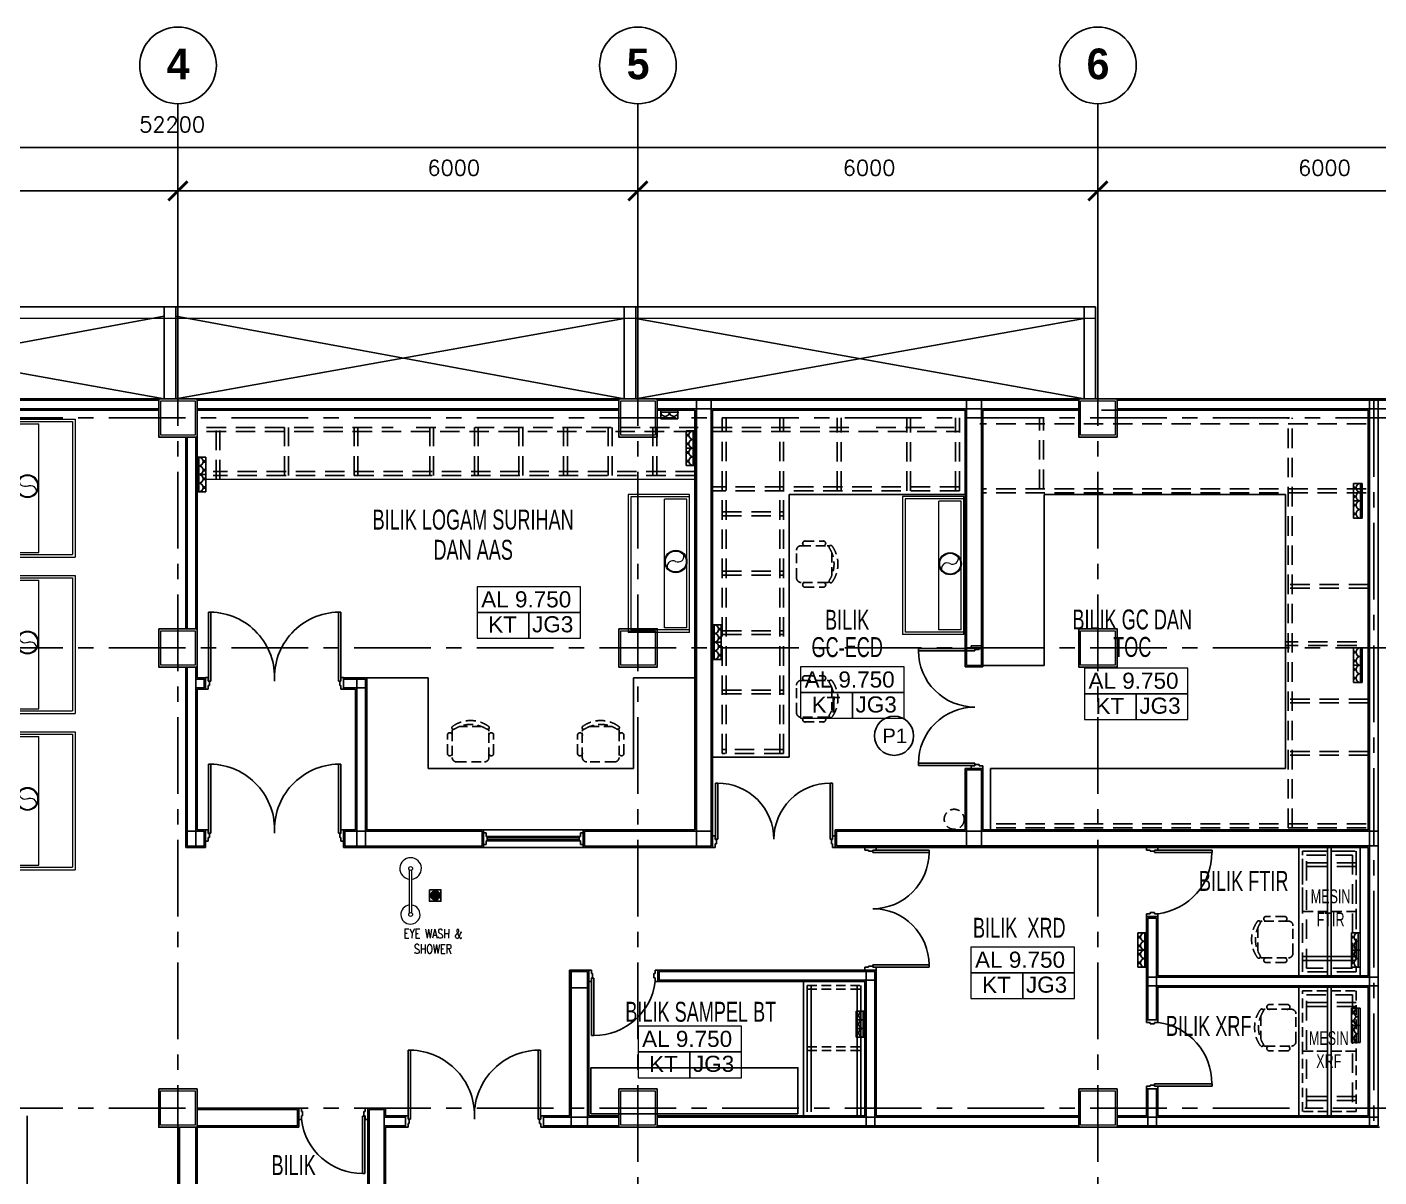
# Model space of a CAD drawing. Header units: millimetres. Extents: x 401562 to 564367, y -269451 to 12039.
# Drawn here: x 486523 to 504159, y -111381 to -96385 of the extents above; entities that cross this region are included whole.
import ezdxf
from ezdxf.enums import TextEntityAlignment as Align

# ---------------------------------------------------------------- set-up
doc = ezdxf.new("R2010")
doc.units = ezdxf.units.MM
doc.header["$MEASUREMENT"] = 0
for name, pattern in [('CENTER', [2, 1.25, -0.25, 0.25, -0.25]), ('DASHED', [19.05, 12.7, -6.35]), ('HIDDEN', [0.375, 0.25, -0.125]), ('HIDDEN2', [0.1875, 0.125, -0.0625])]:
    doc.linetypes.add(name, pattern=pattern)
for name, color, linetype, lineweight in [('A-DOOR', 1, 'Continuous', 9), ('A-FLOR-OTLN', 6, 'Continuous', 9), ('A-WALL', 3, 'Continuous', 9), ('FURNITURE', 9, 'Continuous', 9), ('TEXT', 7, 'Continuous', 9)]:
    doc.layers.add(name, color=color, linetype=linetype, lineweight=lineweight)
for name, color, linetype in [('Bomba', 1, 'Continuous'), ('C-door', 1, 'Continuous'), ('D1-winglass', 131, 'Continuous'), ('G-bubble', 7, 'Continuous'), ('G2-text', 3, 'Continuous'), ('GRID', 9, 'Continuous'), ('Hatch-wall', 240, 'Continuous'), ('KODING', 7, 'Continuous'), ('KODPINTU', 7, 'Continuous'), ('LINE', 1, 'Continuous'), ('PERABUT', 7, 'HIDDEN'), ('ROOF1', 7, 'Continuous'), ('SILING', 8, 'Continuous'), ('TANGGA', 7, 'Continuous'), ('VPORT', 2, 'Continuous'), ('WALL', 3, 'Continuous')]:
    doc.layers.add(name, color=color, linetype=linetype)
doc.layers.get('VPORT').off()
doc.styles.add('ARIAL', font='arial.ttf', dxfattribs={"width": 0.65, "height": 1.6})
doc.styles.add('R1', font='ROMANS.shx', dxfattribs={"width": 0.75, "height": 200})
doc.styles.add('ROMANS', font='romans.shx', dxfattribs={"height": 200})
doc.styles.add('S100-200H', font='romans.shx', dxfattribs={"width": 0.75, "height": 200})
doc.styles.get("Standard").update_dxf_attribs({"font": 'arial.ttf'})
doc.styles.add('TECHNICBOLD', font='teb_____.pfb', dxfattribs={"height": 300})
doc.dimstyles.new('DIM-100', dxfattribs={"dimtxt": 200, "dimasz": 300, "dimexe": 200, "dimexo": 50, "dimgap": 100, "dimtad": 1, "dimtoh": 1, "dimdec": 0, "dimzin": 0, "dimdsep": 46, "dimtxsty": 'S100-200H', "dimcen": 0.09, "dimclrt": 2, "dimadec": 0, "dimazin": 0, "dimtfac": 1, "dimtdec": 0, "dimtix": 1, "dimtofl": 0, "dimtmove": 0, "dimatfit": 3, "dimfxl": 1, "dimtolj": 1, "dimtzin": 0, "dimarcsym": 0})

# ---------------------------------------------------------------- blocks, each defined once
blk = doc.blocks.new('A$C3B5D5729')
at = {"color": 141}
for p, q in [((113, 225, 288527), (0, 225, 288527)), ((0, 225, 288527), (0, 0, 288527)), ((0, 225, 288527), (113, 225, 288527)), ((17, 152, 288527), (17, 186, 288527)), ((90, 0, 288527), (90, 225, 288527)), ((113, 0, 288527), (113, 225, 288527)), ((34, 169, 288527), (0, 169, 288527)), ((34, 56, 288527), (0, 56, 288527)), ((17, 39, 288527), (17, 74, 288527)), ((0, 0, 288527), (113, 0, 288527))]:
    blk.add_line(p, q, dxfattribs=at)
for centre in [(90, 169, 288527), (90, 56, 288527)]:
    blk.add_arc(centre, 56.4, 90, 270, dxfattribs=at)
blk = doc.blocks.new('P9')
at = {"layer": 'C-door', "color": 12}
for p, q in [((532183, 332523), (533083, 332523)), ((532183, 332523), (532183, 332493)), ((532183, 332493), (533083, 332493)), ((533038, 332560), (533038, 332560)), ((533038, 332560), (533188, 332560)), ((533038, 332560), (533038, 332525)), ((533038, 332525), (533085, 332525)), ((533083, 332523), (533083, 332493)), ((533085, 332525), (533085, 332510)), ((533085, 332510), (533141, 332510)), ((533141, 332525), (533188, 332525)), ((533141, 332510), (533141, 332525)), ((533188, 332525), (533188, 332560)), ((532183, 330827), (533083, 330827)), ((532183, 330797), (532183, 330827)), ((532183, 330797), (533083, 330797)), ((533038, 330760), (533038, 330795)), ((533038, 330795), (533085, 330795)), ((533038, 330760), (533038, 330760)), ((533038, 330760), (533188, 330760)), ((533083, 330797), (533083, 330827)), ((533085, 330810), (533141, 330810)), ((533085, 330795), (533085, 330810)), ((533085, 330795), (533085, 330810)), ((533141, 330810), (533141, 330795)), ((533141, 330795), (533188, 330795)), ((533188, 330795), (533188, 330760))]:
    blk.add_line(p, q, dxfattribs=at)
at = {"layer": 'Hatch-wall', "color": 1, "ltscale": 2}
for centre, start, end in [((533034, 332510), 181.13, 273.2981), ((533034, 330810), 86.7019, 178.87)]:
    blk.add_arc(centre, 851, start, end, dxfattribs=at)
blk = doc.blocks.new('900DOOR')
at = {"layer": 'C-door', "color": 12}
for p, q in [((-67, 855), (-67, 105)), ((-37, 855), (-67, 855)), ((-37, 855), (-37, 150)), ((-900, 150), (-865, 150)), ((-900, 150), (-900, 0)), ((-865, 150), (-865, 103)), ((-865, 103), (-850, 103)), ((-865, 47), (-865, 0)), ((-850, 47), (-865, 47)), ((-850, 103), (-850, 47)), ((-37, 105), (-67, 105)), ((-50, 103), (-50, 47)), ((-35, 103), (-50, 103)), ((-50, 47), (-35, 47)), ((-37, 150), (-37, 105)), ((0, 150), (-35, 150)), ((-35, 150), (-35, 103)), ((-35, 47), (-35, 0)), ((-35, 0), (0, 0)), ((0, 150), (0, 150)), ((0, 150), (0, 0)), ((-865, 0), (-900, 0))]:
    blk.add_line(p, q, dxfattribs=at)
at = {"layer": 'Hatch-wall', "color": 1, "ltscale": 2}
blk.add_arc((-72, 54), 799, 89.6306, 173.0743, dxfattribs=at)
blk = doc.blocks.new('A$C22D05862')
at = {"color": 141}
for p, q in [((0, 34, 163082), (0, 147, 163082)), ((0, 147, 163082), (225, 147, 163082)), ((225, 56, 163082), (0, 56, 163082)), ((225, 34, 163082), (0, 34, 163082)), ((74, 130, 163082), (39, 130, 163082)), ((56, 113, 163082), (56, 147, 163082)), ((187, 130, 163082), (152, 130, 163082)), ((169, 113, 163082), (169, 147, 163082)), ((225, 34, 163082), (225, 147, 163082)), ((225, 147, 163082), (451, 147, 163082)), ((225, 147, 163082), (225, 34, 163082)), ((451, 56, 163082), (225, 56, 163082)), ((451, 34, 163082), (225, 34, 163082)), ((299, 130, 163082), (264, 130, 163082)), ((282, 113, 163082), (282, 147, 163082)), ((412, 130, 163082), (377, 130, 163082)), ((394, 113, 163082), (394, 147, 163082)), ((451, 147, 163082), (451, 34, 163082))]:
    blk.add_line(p, q, dxfattribs=at)
for centre in [(56, 56, 163082), (169, 56, 163082), (282, 56, 163082), (394, 56, 163082)]:
    blk.add_arc(centre, 56.4, 0, 180, dxfattribs=at)
blk = doc.blocks.new('A$C38130348')
at = {"layer": 'PERABUT', "color": 9, "linetype": 'DASHED', "ltscale": 10}
for p, q in [((480, 542, 163082), (140, 542, 163082)), ((437, 603, 163082), (182, 603, 163082)), ((80, 451, 163082), (80, 153, 163082)), ((540, 122, 163082), (540, 482, 163082)), ((140, 62, 163082), (480, 62, 163082)), ((437, 1, 163082), (182, 1, 163082))]:
    blk.add_line(p, q, dxfattribs=at)
for centre, radius, start, end in [((400, 302, 163082), 400, 143.1301, 216.8699), ((93, 524, 163082), 21.9, 327.9726, 126.6901), ((140, 482, 163082), 60, 90, 117.5844), ((191, 572, 163082), 31.2, 73.7398, 286.2602), ((429, 572, 163082), 31.2, 253.7398, 106.2602), ((480, 482, 163082), 60, 0, 90), ((444, 302, 163082), 393, 147.5758, 212.4242), ((93, 80, 163082), 21.9, 233.3099, 32.0274), ((140, 122, 163082), 60, 242.4156, 270), ((191, 31, 163082), 31.2, 73.7398, 286.2602), ((429, 31, 163082), 31.2, 253.7398, 106.2602), ((480, 122, 163082), 60, 270, 0)]:
    blk.add_arc(centre, radius, start, end, dxfattribs=at)
blk = doc.blocks.new('A$C6E690FA1')
at = {"color": 4}
for p, q in [((0, 339, 163082), (113, 339, 163082)), ((0, 114, 163082), (0, 339, 163082)), ((34, 283, 163082), (0, 283, 163082)), ((0, 225, 163082), (113, 225, 163082)), ((17, 300, 163082), (17, 265, 163082)), ((17, 188, 163082), (17, 153, 163082)), ((90, 339, 163082), (90, 114, 163082)), ((113, 339, 163082), (113, 114, 163082)), ((34, 170, 163082), (0, 170, 163082)), ((113, 114, 163082), (0, 114, 163082)), ((0, 114, 163082), (113, 114, 163082)), ((0, 0, 163082), (0, 114, 163082)), ((34, 57, 163082), (0, 57, 163082)), ((17, 75, 163082), (17, 40, 163082)), ((90, 114, 163082), (90, 0, 163082)), ((113, 114, 163082), (113, 0, 163082)), ((0, 0, 163082), (113, 0, 163082))]:
    blk.add_line(p, q, dxfattribs=at)
for centre in [(90, 283, 163082), (90, 170, 163082), (90, 57, 163082)]:
    blk.add_arc(centre, 56.4, 90, 270, dxfattribs=at)
blk = doc.blocks.new('A$C23E70CDA')
at = {"layer": 'C-door', "color": 12}
for p, q in [((778, 2266, 128218), (628, 2266, 128218)), ((628, 2231, 128218), (628, 2266, 128218)), ((675, 2231, 128218), (628, 2231, 128218)), ((675, 2216, 128218), (675, 2231, 128218)), ((731, 2216, 128218), (675, 2216, 128218)), ((778, 2231, 128218), (731, 2231, 128218)), ((731, 2231, 128218), (731, 2216, 128218)), ((1466, 2229, 126259), (733, 2229, 126259)), ((733, 2229, 126259), (733, 2199, 126259)), ((1466, 2199, 126259), (733, 2199, 126259)), ((778, 2266, 128218), (778, 2266, 128218)), ((778, 2266, 128218), (778, 2231, 128218)), ((1466, 2229, 126259), (1466, 2199, 126259)), ((731, 716, 126259), (675, 716, 126259)), ((675, 716, 126259), (675, 701, 126259)), ((731, 701, 126259), (731, 716, 126259)), ((731, 701, 126259), (731, 716, 126259)), ((1466, 733, 126259), (733, 733, 126259)), ((733, 703, 126259), (733, 733, 126259)), ((1466, 703, 126259), (1466, 733, 126259)), ((675, 701, 126259), (628, 701, 126259)), ((628, 701, 126259), (628, 666, 126259)), ((778, 666, 126259), (628, 666, 126259)), ((778, 701, 126259), (731, 701, 126259)), ((1466, 703, 126259), (733, 703, 126259)), ((778, 666, 126259), (778, 701, 126259)), ((778, 666, 126259), (778, 666, 126259))]:
    blk.add_line(p, q, dxfattribs=at)
at = {"layer": 'LINE', "color": 1, "linetype": 'Continuous', "ltscale": 12}
for centre, start, end in [((733, 2199, 126259), 270, 0.0001), ((733, 733, 126259), 359.9999, 90)]:
    blk.add_arc(centre, 733, start, end, dxfattribs=at)
blk = doc.blocks.new('fr')
at = {"layer": 'C-door', "color": 12}
for p, q in [((-238479, -134768), (-238479, -134768)), ((-238479, -134768), (-238479, -134918)), ((-238479, -134768), (-238444, -134768)), ((-238444, -134768), (-238444, -134815)), ((-238444, -134815), (-238429, -134815)), ((-238444, -134871), (-238444, -134918)), ((-238429, -134871), (-238444, -134871)), ((-238429, -134815), (-238429, -134871)), ((-238444, -134918), (-238479, -134918))]:
    blk.add_line(p, q, dxfattribs=at)
blk = doc.blocks.new('A$C5EC43A5D')
at = {"layer": 'A-DOOR', "color": 1, "ltscale": 250}
for p, q in [((1800, 800, 163082), (0, 800, 163082)), ((0, 800, 163082), (0, 0, 163082)), ((32, 800, 163082), (32, 32, 163082)), ((1739, 765, 163082), (61, 765, 163082)), ((61, 765, 163082), (61, 474, 163082)), ((1739, 765, 163082), (1739, 474, 163082)), ((1767, 800, 163082), (1767, 32, 163082)), ((1800, 800, 163082), (1800, 0, 163082)), ((1739, 474, 163082), (61, 474, 163082)), ((32, 32, 163082), (1767, 32, 163082)), ((0, 0, 163082), (1800, 0, 163082))]:
    blk.add_line(p, q, dxfattribs=at)
at = {"layer": 'A-DOOR', "color": 9, "ltscale": 250}
for radius in [146, 136]:
    blk.add_circle((876, 620, 163082), radius, dxfattribs=at)
for centre, start, end in [((807, 652, 163082), 332.9031, 100.2852), ((941, 583, 163082), 152.9031, 280.2852)]:
    blk.add_arc(centre, 75.3, start, end, dxfattribs=at)
blk = doc.blocks.new('_ArchTick')
at = {"color": 0, "linetype": 'ByBlock', "const_width": 0.15}
blk.add_lwpolyline([(-0.5, -0.5), (0.5, 0.5)], dxfattribs=at)
blk = doc.blocks.new('*D538')
at = {"layer": 'Bomba', "color": 1, "lineweight": -2, "ltscale": 75, "transparency": 16777216}
for p, q in [((468392, -100983), (468392, -97706)), ((520592, -101078), (520592, -97706)), ((468142, -97956), (520842, -97956))]:
    blk.add_line(p, q, dxfattribs=at)
at = {"layer": 'Bomba', "color": 1, "lineweight": -2, "ltscale": 75, "transparency": 16777216, "xscale": 250, "yscale": 250, "zscale": 250, "rotation": 180}
blk.add_blockref('_ArchTick', (468392, -97956), dxfattribs=at)
at = {"layer": 'Bomba', "color": 1, "lineweight": -2, "ltscale": 75, "transparency": 16777216, "xscale": 250, "yscale": 250, "zscale": 250}
blk.add_blockref('_ArchTick', (520592, -97956), dxfattribs=at)
at = {"layer": 'Bomba', "color": 3, "ltscale": 75, "transparency": 16777216, "insert": (488416, -97656), "char_height": 200, "attachment_point": 5, "style": 'ROMANS'}
blk.add_mtext('\\A1;52200', dxfattribs=at)
blk = doc.blocks.new('*D546')
at = {"layer": 'Bomba', "color": 1, "lineweight": -2, "ltscale": 75, "transparency": 16777216}
for p, q in [((494492, -100978), (494492, -98272)), ((500492, -98522), (500492, -98272)), ((494242, -98522), (500742, -98522))]:
    blk.add_line(p, q, dxfattribs=at)
at = {"layer": 'Bomba', "color": 1, "lineweight": -2, "ltscale": 75, "transparency": 16777216, "xscale": 250, "yscale": 250, "zscale": 250, "rotation": 180}
blk.add_blockref('_ArchTick', (494492, -98522), dxfattribs=at)
at = {"layer": 'Bomba', "color": 1, "lineweight": -2, "ltscale": 75, "transparency": 16777216, "xscale": 250, "yscale": 250, "zscale": 250}
blk.add_blockref('_ArchTick', (500492, -98522), dxfattribs=at)
at = {"layer": 'Bomba', "color": 3, "ltscale": 75, "transparency": 16777216, "insert": (497507, -98222), "char_height": 200, "attachment_point": 5, "style": 'ROMANS'}
blk.add_mtext('\\A1;6000', dxfattribs=at)
blk = doc.blocks.new('*D547')
at = {"layer": 'Bomba', "color": 1, "lineweight": -2, "ltscale": 75, "transparency": 16777216}
for p, q in [((506492, -98015), (506492, -98772)), ((500492, -100983), (500492, -98272)), ((500242, -98522), (506742, -98522))]:
    blk.add_line(p, q, dxfattribs=at)
at = {"layer": 'Bomba', "color": 1, "lineweight": -2, "ltscale": 75, "transparency": 16777216, "xscale": 250, "yscale": 250, "zscale": 250, "rotation": 180}
blk.add_blockref('_ArchTick', (500492, -98522), dxfattribs=at)
at = {"layer": 'Bomba', "color": 1, "lineweight": -2, "ltscale": 75, "transparency": 16777216, "xscale": 250, "yscale": 250, "zscale": 250}
blk.add_blockref('_ArchTick', (506492, -98522), dxfattribs=at)
at = {"layer": 'Bomba', "color": 3, "ltscale": 75, "transparency": 16777216, "insert": (503447, -98222), "char_height": 200, "attachment_point": 5, "style": 'ROMANS'}
blk.add_mtext('\\A1;6000', dxfattribs=at)
blk = doc.blocks.new('*D549')
at = {"layer": 'Bomba', "color": 1, "lineweight": -2, "ltscale": 75, "transparency": 16777216}
for p, q in [((488742, -98522), (482242, -98522)), ((482492, -98772), (482492, -98772)), ((488492, -98771), (488492, -98772))]:
    blk.add_line(p, q, dxfattribs=at)
at = {"layer": 'Bomba', "color": 1, "lineweight": -2, "ltscale": 75, "transparency": 16777216, "xscale": 250, "yscale": 250, "zscale": 250, "rotation": 180}
blk.add_blockref('_ArchTick', (482492, -98522), dxfattribs=at)
at = {"layer": 'Bomba', "color": 1, "lineweight": -2, "ltscale": 75, "transparency": 16777216, "xscale": 250, "yscale": 250, "zscale": 250}
blk.add_blockref('_ArchTick', (488492, -98522), dxfattribs=at)
at = {"layer": 'Bomba', "color": 3, "ltscale": 75, "transparency": 16777216, "insert": (486089, -98222), "char_height": 200, "attachment_point": 5, "style": 'ROMANS'}
blk.add_mtext('\\A1;6000', dxfattribs=at)
blk = doc.blocks.new('*D644')
at = {"layer": 'Bomba', "color": 1, "lineweight": -2, "ltscale": 75, "transparency": 16777216}
for p, q in [((488492, -100978), (488492, -98272)), ((494492, -100983), (494492, -98272)), ((494742, -98522), (488242, -98522))]:
    blk.add_line(p, q, dxfattribs=at)
at = {"layer": 'Bomba', "color": 1, "lineweight": -2, "ltscale": 75, "transparency": 16777216, "xscale": 250, "yscale": 250, "zscale": 250, "rotation": 180}
blk.add_blockref('_ArchTick', (488492, -98522), dxfattribs=at)
at = {"layer": 'Bomba', "color": 1, "lineweight": -2, "ltscale": 75, "transparency": 16777216, "xscale": 250, "yscale": 250, "zscale": 250}
blk.add_blockref('_ArchTick', (494492, -98522), dxfattribs=at)
at = {"layer": 'Bomba', "color": 3, "ltscale": 75, "transparency": 16777216, "insert": (492089, -98222), "char_height": 200, "attachment_point": 5, "style": 'ROMANS'}
blk.add_mtext('\\A1;6000', dxfattribs=at)

msp = doc.modelspace()

# ---------------------------------------------------------------- hatches: boundary and pattern name
at = {"layer": 'ROOF1'}
h = msp.add_hatch(dxfattribs=at)
h.set_pattern_fill('ANSI31', color=9, scale=100, angle=450, style=0)
h.set_pattern_definition([(315, (471224.553, -64917.838), (8.8388348, 8.8388348), [])])
edge = h.paths.add_edge_path()
edge.add_arc((491848.7, -107709.6), 50, 0, 360)

# ---------------------------------------------------------------- linework, layer by layer
at = {"color": 9, "linetype": 'DASHED', "ltscale": 20}
for p, q in [((495591.3, -105858), (495591.3, -101482.9)), ((495641.3, -105858), (495641.3, -101482.9)), ((496341.3, -105858), (496341.3, -101482.9)), ((496391.3, -105858), (496391.3, -101482.9)), ((497091.6, -102432.9), (497091.6, -101482.9)), ((497141.6, -102432.9), (497141.6, -101482.9)), ((497999.5, -102433), (497999.5, -101482.9)), ((498049.5, -102433), (498049.5, -101482.9)), ((498635.7, -102433), (498635.7, -101482.9)), ((498685.7, -102433), (498685.7, -101482.9)), ((503991.6, -101557.9), (498951, -101557.9)), ((499730.8, -102407.9), (499730.8, -101482.9)), ((499780.8, -102407.9), (499780.8, -101482.9)), ((502975.5, -106828.4), (502975.5, -101482.9)), ((503025.5, -106828.4), (503025.5, -101482.9)), ((488864.6, -101608.4), (491301.1, -101608.4)), ((488864.6, -101658.4), (495276.6, -101658.4)), ((488989.6, -102283.7), (488989.6, -101608.4)), ((489039.6, -102283.7), (489039.6, -101608.4)), ((489882.5, -102233.4), (489882.5, -101608.4)), ((489932.5, -102233.4), (489932.5, -101608.4)), ((490790.4, -102233.4), (490790.4, -101608.4)), ((490840.4, -102233.4), (490840.4, -101608.4)), ((491601.1, -101608.4), (495276.6, -101608.4)), ((491776.4, -102233.4), (491776.4, -101608.4)), ((491826.4, -102233.4), (491826.4, -101608.4)), ((492359, -102233.4), (492359, -101608.4)), ((492409, -102233.4), (492409, -101608.4)), ((492940.5, -102233.4), (492940.5, -101608.4)), ((492990.5, -102233.4), (492990.5, -101608.4)), ((493523.3, -102233.4), (493523.3, -101608.4)), ((493573.3, -102233.4), (493573.3, -101608.4)), ((494104.8, -102233.4), (494104.8, -101608.4)), ((494154.8, -102233.4), (494154.8, -101608.4)), ((494687.7, -102233.4), (494687.7, -101608.4)), ((494737.7, -102233.4), (494737.7, -101608.4)), ((495466.3, -101607.9), (497301.1, -101607.9)), ((495466.3, -101657.9), (498685.7, -101657.9)), ((497601.1, -101607.9), (498685.7, -101607.9)), ((503991.6, -102407.9), (498990.7, -102407.9)), ((503991.6, -102457.9), (498990.7, -102457.9)), ((495591.3, -102708), (496391.3, -102708)), ((495591.3, -102758), (496391.3, -102758)), ((495591.3, -103483), (496391.3, -103483)), ((495591.3, -103533), (496391.3, -103533)), ((504017.8, -103654.8), (502938.2, -103654.8)), ((504017.8, -103704.8), (502938.2, -103704.8)), ((495591.3, -104258), (496391.3, -104258)), ((495591.3, -104308), (496391.3, -104308)), ((503868.2, -104401.7), (502938.2, -104401.7)), ((503868.2, -104451.7), (502938.2, -104451.7)), ((495591.3, -105033), (496391.3, -105033)), ((495591.3, -105083), (496391.3, -105083)), ((504017.8, -105148.6), (502938.2, -105148.6)), ((504017.8, -105198.6), (502938.2, -105198.6)), ((504017.8, -105832.9), (502938.2, -105832.9)), ((504017.8, -105882.9), (502938.2, -105882.9)), ((503991.6, -106778.4), (499090.7, -106778.4)), ((503991.6, -106828.4), (499090.7, -106828.4)), ((503861.6, -107283.4), (503161.6, -107283.4)), ((503861.6, -107333.4), (503161.6, -107333.4)), ((503861.6, -109108.4), (503161.6, -109108.4)), ((503861.6, -109158.4), (503161.6, -109158.4)), ((503861.6, -110333.4), (503161.6, -110333.4)), ((503861.6, -110383.4), (503161.6, -110383.4))]:
    msp.add_line(p, q, dxfattribs=at)
at = {"color": 4}
for p, q in [((488864.6, -102283.7), (495236.3, -102283.4)), ((496466.3, -102482.9), (498760.7, -102482.9)), ((496466.3, -105907.9), (496466.3, -102482.9)), ((499790.7, -104710.4), (499790.7, -102482.9)), ((499790.7, -102482.9), (502938.2, -102482.9)), ((502938.2, -106053.4), (502938.2, -102482.9)), ((498990.7, -104710.4), (499790.7, -104710.4)), ((490957.6, -104870.3), (491757.6, -104870.3)), ((491757.6, -104870.3), (491757.6, -106053.4)), ((494436.3, -106053.4), (494436.3, -104870.3)), ((494436.3, -104870.3), (495236.3, -104870.3)), ((496466.3, -105907.9), (495466.3, -105907.9)), ((491757.6, -106053.4), (494436.3, -106053.4)), ((499090.7, -106853.4), (499090.7, -106053.4)), ((499090.7, -106053.4), (502938.2, -106053.4)), ((496651.3, -108832.6), (496651.4, -110582.9)), ((503111.6, -110583.4), (503111.6, -108908.4))]:
    msp.add_line(p, q, dxfattribs=at)
at = {"color": 251, "linetype": 'DASHED', "ltscale": 250}
for p, q in [((503486.6, -107083.4), (503486.6, -108758.4)), ((503536.6, -107083.4), (503536.6, -108758.4)), ((503861.6, -108508.4), (503161.6, -108508.4)), ((503861.6, -108558.4), (503161.6, -108558.4)), ((503486.6, -108908.4), (503486.6, -110583.4)), ((503536.6, -108908.4), (503536.6, -110583.4))]:
    msp.add_line(p, q, dxfattribs=at)
at = {"color": 9, "linetype": 'DASHED', "ltscale": 250}
for p, q in [((496701.3, -108882.6), (496701.3, -110532.9)), ((496751.3, -108882.6), (496751.3, -110532.9)), ((497351.4, -108882.6), (497351.4, -110600.9)), ((497401.4, -108882.6), (497401.4, -110600.9))]:
    msp.add_line(p, q, dxfattribs=at)
at = {"color": 9, "linetype": 'DASHED', "ltscale": 20}
for points in [[(495236.3, -102183.4), (488949.6, -102183.4)], [(495236.3, -102233.4), (488949.6, -102233.4)], [(498685.7, -102383), (495466.3, -102382.9)], [(498685.7, -102433), (495466.3, -102432.9)], [(496391.3, -105808), (495591.3, -105808)], [(496391.3, -105858), (495591.3, -105858)]]:
    msp.add_lwpolyline(points, dxfattribs=at)
at = {"color": 4}
for points in [[(503111.6, -107083.4), (503911.6, -107083.4), (503911.6, -108758.4), (503111.6, -108758.4)], [(496579.5, -110557.8), (496579.5, -109957.8), (493879.5, -109957.8), (493879.5, -110557.8)]]:
    msp.add_lwpolyline(points, close=True, dxfattribs=at)
at = {"color": 9, "linetype": 'DASHED', "ltscale": 20}
for points in [[(503161.6, -107133.4), (503861.6, -107133.4), (503861.6, -108708.4), (503161.6, -108708.4)], [(503211.6, -107183.4), (503811.6, -107183.4), (503811.6, -108658.4), (503211.6, -108658.4)], [(503211.6, -109008.4), (503811.6, -109008.4), (503811.6, -110483.4), (503211.6, -110483.4)]]:
    msp.add_lwpolyline(points, close=True, dxfattribs=at)
at = {"layer": 'A-FLOR-OTLN', "color": 6, "linetype": 'Continuous', "ltscale": 12}
for points in [[(488267, -101257.9), (488718.1, -101257.9), (488718.1, -101707.9), (488267, -101707.9)], [(494267, -101257.9), (494718.1, -101257.9), (494718.1, -101707.9), (494267, -101707.9)], [(500267, -101257.9), (500718.1, -101257.9), (500718.1, -101707.9), (500267, -101707.9)], [(500267, -101257.9), (500718.1, -101257.9), (500718.1, -101707.9), (500267, -101707.9)], [(488266.4, -104257.9), (488717.4, -104257.9), (488717.4, -104707.9), (488266.4, -104707.9)], [(494267, -104257.9), (494718.1, -104257.9), (494718.1, -104707.9), (494267, -104707.9)], [(500266.4, -104257.9), (500717.4, -104257.9), (500717.4, -104707.9), (500266.4, -104707.9)], [(488266.3, -110257.9), (488717.4, -110257.9), (488717.4, -110707.9), (488266.3, -110707.9)], [(494267, -110257.9), (494718, -110257.9), (494718, -110707.9), (494267, -110707.9)], [(500267, -110257.9), (500718.1, -110257.9), (500718.1, -110707.9), (500267, -110707.9)]]:
    msp.add_lwpolyline(points, close=True, dxfattribs=at)
at = {"layer": 'FURNITURE', "color": 1, "linetype": 'Continuous'}
for p, q in [((491511.9, -107938.9, -183478.5), (491511.9, -107378.9, -183478.5)), ((491541.9, -107938.9, -183478.5), (491541.9, -107378.9, -183478.5))]:
    msp.add_line(p, q, dxfattribs=at)
for centre in [(491526.9, -107358.9, -183478.5), (491526.9, -107958.9, -183478.5)]:
    msp.add_circle(centre, 25, dxfattribs=at)
for centre, radius, start, end in [((491526.9, -107358.9, -183478.5), 140, 276.15064, 263.84936), ((491524.9, -107958.9, -183478.5), 125, 95.96956, 82.18355)]:
    msp.add_arc(centre, radius, start, end, dxfattribs=at)
at = {"layer": 'G-bubble'}
for centre in [(488492.7, -96885.4), (494492, -96885.5), (500492, -96885.4)]:
    msp.add_circle(centre, 500, dxfattribs=at)
at = {"layer": 'GRID', "linetype": 'CENTER', "ltscale": 800}
for p, q in [((488492, -97385.4), (488491.7, -125482.9)), ((494492, -97385.4), (494491.7, -125482.9)), ((500492, -97385.3), (500491.7, -125482.9)), ((504092.5, -101250.9), (504092.5, -110732.9)), ((520591.9, -101482.9), (451392.5, -101482.9)), ((520591.9, -104482.9), (451392.5, -104482.9)), ((520591.9, -110482.9), (451392.5, -110482.9))]:
    msp.add_line(p, q, dxfattribs=at)
at = {"layer": 'GRID'}
for p, q in [((488313, -100155.5), (482463, -101232.9)), ((488463.1, -100155.5), (494313, -101232.9)), ((482463.1, -100183.4), (488312.9, -101232.9)), ((494313.1, -100184.4), (488462.9, -101232.9)), ((494463, -100184.4), (500312.9, -101232.9)), ((500313, -100184.9), (494463, -101232.9))]:
    msp.add_line(p, q, dxfattribs=at)
at = {"layer": 'KODING', "color": 1, "linetype": 'Continuous'}
for p, q in [((492394.4, -104019.3), (493744.8, -104019.3)), ((493069.6, -104354.7), (493069.6, -104019.3)), ((496613.8, -105065), (497964.2, -105065)), ((497289, -105400.3), (497289, -105065)), ((500316.4, -105080.8), (501666.9, -105080.8)), ((500991.6, -105416.1), (500991.6, -105080.8)), ((498836.6, -108718.9), (500187.1, -108718.9)), ((499511.9, -109054.2), (499511.9, -108718.9)), ((494493.3, -109751.3), (495843.8, -109751.3)), ((495168.6, -110086.7), (495168.6, -109751.3))]:
    msp.add_line(p, q, dxfattribs=at)
at = {"layer": 'KODING', "color": 7, "linetype": 'Continuous', "lineweight": 20}
for points in [[(493744.8, -104354.7), (493744.8, -103684), (492394.4, -103684), (492394.4, -104354.7)], [(497964.2, -105400.3), (497964.2, -104729.7), (496613.8, -104729.7), (496613.8, -105400.3)], [(501666.9, -105416.1), (501666.9, -104745.5), (500316.4, -104745.5), (500316.4, -105416.1)], [(500187.1, -109054.2), (500187.1, -108383.6), (498836.6, -108383.6), (498836.6, -109054.2)], [(495843.8, -110086.7), (495843.8, -109416), (494493.3, -109416), (494493.3, -110086.7)]]:
    msp.add_lwpolyline(points, close=True, dxfattribs=at)
at = {"layer": 'KODPINTU', "color": 7}
msp.add_circle((497833.8, -105628.4), 255, dxfattribs=at)
at = {"layer": 'LINE', "color": 9, "linetype": 'Continuous', "ltscale": 2000}
for p, q in [((482743.1, -101232.9), (488242, -101232.9)), ((484264.5, -101382.9), (488242, -101382.9)), ((488743.1, -104870.3), (488743.1, -101383)), ((495236.2, -106853.4), (495235.9, -101383)), ((495466.3, -107083.4), (495466.3, -101383)), ((498760.7, -104728.4), (498760.7, -101383)), ((498990.7, -104728.4), (498990.7, -101383)), ((500537.9, -101383), (501238.2, -101383)), ((504017.8, -106853.4), (504017.8, -101383)), ((488593.1, -104232.9), (488593.1, -101732.9)), ((488593.1, -107083.5), (488593.1, -104732.9)), ((498990.7, -104728.4), (498760.7, -104728.4)), ((488743.1, -104870.3), (488851.6, -104870.3)), ((488851.6, -105020.3), (488851.6, -104870.3)), ((490651.6, -104870.3), (490957.6, -104870.3)), ((490957.6, -104870.3), (490957.6, -106853.4)), ((488743.1, -105020.3), (488851.6, -105020.3)), ((488743.1, -106853.5), (488743.1, -105020.3)), ((490651.6, -105020.3), (490807.6, -105020.3)), ((490807.6, -105020.3), (490807.6, -106853.4)), ((498760.7, -106853.4), (498760.7, -106053.4)), ((498760.7, -106053.4), (498990.7, -106053.4)), ((498990.7, -106853.4), (498990.7, -106053.4)), ((488743.1, -106853.5), (488851.6, -106853.5)), ((488851.6, -107083.5), (488851.6, -106853.5)), ((490651.6, -106853.4), (490807.6, -106853.4)), ((490651.6, -106853.4), (490807.6, -106853.4)), ((490651.6, -107083.4), (490651.6, -106853.4)), ((490957.6, -106853.4), (495236.3, -106853.4)), ((492476.6, -107083.4), (492476.6, -106853.4)), ((493776.6, -107083.4), (493776.6, -106853.4)), ((497065.9, -106853.4), (498760.7, -106853.4)), ((497065.9, -107083, -1959), (497065.9, -106853.4, -1959)), ((498990.7, -106853.4), (504017.8, -106853.4)), ((497065.9, -106933.4, -1959), (497065.9, -107083.4, -1959)), ((488593.1, -107083.5), (488851.6, -107083.5)), ((490651.6, -107083.4), (493926.6, -107083.4)), ((493926.6, -107083.4), (495466.3, -107083.4)), ((497065.9, -107083), (498990.7, -107083)), ((498990.7, -107083), (504017.8, -107083)), ((503911.6, -108757.9), (503911.6, -107083)), ((503911.7, -108757.9), (503911.7, -107083)), ((504017.8, -108757.9), (504017.8, -107083)), ((501126, -107983), (501276, -107983)), ((501126.1, -109332.9), (501126.1, -107983)), ((501276, -108757.9), (501276, -107983)), ((493601.4, -110583), (493601.4, -108682.6)), ((493851.4, -110583), (493851.4, -108682.6)), ((501276, -108757.9), (504017.8, -108757.9)), ((501276, -108907.9), (504017.8, -108907.9)), ((501276, -109332.9), (501276, -108907.9)), ((504017.8, -110583), (504017.8, -108907.9)), ((501126, -110583), (501126.1, -110232.9)), ((501276, -110583), (501276, -110232.9)), ((488492.4, -112633.3), (488492.4, -110732.9)), ((488742.4, -112403.3), (488742.4, -110732.9)), ((490968.2, -112403.3), (490968.2, -110582.9))]:
    msp.add_line(p, q, dxfattribs=at)
for points in [[(488242, -101232.9), (488743.1, -101232.9), (488743.1, -101732.9), (488242, -101732.9)], [(494242, -101232.9), (494743.1, -101232.9), (494743.1, -101732.9), (494242, -101732.9)], [(500242, -101232.9), (500743.1, -101232.9), (500743.1, -101732.9), (500242, -101732.9)], [(500242, -101232.9), (500743.1, -101232.9), (500743.1, -101732.9), (500242, -101732.9)], [(488241.4, -104232.9), (488742.4, -104232.9), (488742.4, -104732.9), (488241.4, -104732.9)], [(494242, -104232.9), (494743.1, -104232.9), (494743.1, -104732.9), (494242, -104732.9)], [(500241.4, -104232.9), (500742.4, -104232.9), (500742.4, -104732.9), (500241.4, -104732.9)], [(492526.6, -106940.4), (493726.6, -106940.4), (493726.6, -106996.4), (492526.6, -106996.4)], [(488241.3, -110232.9), (488742.4, -110232.9), (488742.4, -110732.9), (488241.3, -110732.9)], [(494242, -110232.9), (494743, -110232.9), (494743, -110732.9), (494242, -110732.9)], [(500242, -110232.9), (500743.1, -110232.9), (500743.1, -110732.9), (500242, -110732.9)]]:
    msp.add_lwpolyline(points, close=True, dxfattribs=at)
at = {"layer": 'PERABUT', "color": 9, "linetype": 'HIDDEN2', "ltscale": 1000}
for p, q in [((496701.3, -108882.6), (497401.3, -108882.6)), ((496701.3, -108932.6), (497401.3, -108932.6)), ((496701.4, -109682.8), (497401.4, -109682.8)), ((496701.4, -109732.8), (497401.4, -109732.8))]:
    msp.add_line(p, q, dxfattribs=at)
for points in [[(503161.6, -107133.4), (503861.6, -107133.4), (503861.6, -107920.9), (503161.6, -107920.9)], [(503161.6, -108954.6), (503861.6, -108954.6), (503861.6, -109742.1), (503161.6, -109742.1)], [(503161.6, -109742.1), (503861.6, -109742.1), (503861.6, -110529.6), (503161.6, -110529.6)]]:
    msp.add_lwpolyline(points, close=True, dxfattribs=at)
msp.add_circle((498617.8, -106717), 130.4, dxfattribs=at)
at = {"layer": 'ROOF1', "color": 9, "elevation": -183478.5}
msp.add_lwpolyline([(491773, -107636), (491773, -107786), (491923, -107786), (491923, -107636)], close=True, dxfattribs=at)
at = {"layer": 'ROOF1', "color": 9}
for radius in [58, 50]:
    msp.add_circle((491848.7, -107709.6, -183478.5), radius, dxfattribs=at)
at = {"layer": 'SILING', "color": 9}
for p, q in [((488743.1, -101232.9), (494242, -101233)), ((488743.1, -101383), (494242, -101383)), ((494743.1, -101232.9), (500242, -101233.4)), ((494743.1, -101383), (495235.9, -101383)), ((495466.3, -101383), (498760.7, -101383)), ((498990.7, -101383), (500242, -101383)), ((506242.1, -101232.9), (500743.1, -101232.9)), ((500743.1, -101383), (504017.8, -101383)), ((493601.4, -108682.6), (493851.4, -108682.6)), ((494751.4, -108682.6), (497601.4, -108682.6)), ((497601.4, -108682.6), (497601.4, -110583)), ((497451.4, -108832.6), (494751.4, -108832.6)), ((497451.4, -108832.6), (497451.4, -110583)), ((490068.2, -110482.9), (488742.4, -110482.9)), ((490068.2, -110482.9), (490068.2, -110732.9)), ((491198.2, -110483), (490968.2, -110482.9)), ((491459.1, -110483), (491134.7, -110483)), ((491198.2, -110483), (491198.2, -110583)), ((486523.2, -116832.9), (486523.2, -110583)), ((488742.4, -110732.9), (490068.2, -110732.9)), ((491459.1, -110583), (491198.2, -110583)), ((491459.1, -110732.9), (491198.2, -110732.9)), ((491198.2, -110732.9), (491198.2, -116982.9)), ((493601.4, -110583), (493259.1, -110583)), ((504167.5, -110732.9), (493259.1, -110732.9)), ((494242, -110583), (493851.4, -110583)), ((497451.4, -110583), (494743, -110583)), ((500242, -110583), (497601.4, -110583)), ((501126, -110583), (500743.1, -110583)), ((504017.8, -110583), (501276, -110583))]:
    msp.add_line(p, q, dxfattribs=at)
at = {"layer": 'SILING', "color": 4}
msp.add_lwpolyline([(492526.6, -106954.4), (493726.6, -106954.4), (493726.6, -106982.4), (492526.6, -106982.4)], close=True, dxfattribs=at)
at = {"layer": 'TANGGA'}
for p, q in [((500463, -100034.9), (476313.1, -100032.9)), ((488312.9, -101232.9), (488313, -100033.9)), ((488462.9, -101232.9), (488463, -100033.9)), ((494313, -101232.9), (494313.1, -100034.4)), ((494463, -101232.9), (494463.1, -100034.4)), ((500312.9, -101232.9), (500313, -100034.9)), ((500462.9, -101232.9), (500463, -100034.9)), ((500463, -100184.9), (476313.1, -100182.9))]:
    msp.add_line(p, q, dxfattribs=at)
at = {"layer": 'WALL'}
for p, q in [((488242, -101251.3), (482743.1, -101251.3)), ((488242, -101364.9), (482743.1, -101364.9)), ((494242, -101251), (488743.1, -101251)), ((494242, -101364.9), (488743.1, -101364.9)), ((500242, -101251), (494743.1, -101251)), ((500242, -101364.9), (494743.1, -101364.9)), ((495254.3, -107065.4), (495254.3, -101251)), ((495448.3, -107065.4), (495448.3, -101251)), ((498778.7, -104710.4), (498778.7, -101251)), ((498972.7, -104710.4), (498972.7, -101251)), ((506242.1, -101250.9), (500743.1, -101250.9)), ((506242.1, -101364.3), (500743.1, -101364.3)), ((504035.8, -110714.9), (504035.8, -101250.9)), ((504149.8, -101250.9), (504149.8, -110714.9)), ((488611.1, -104232.9), (488611.1, -101732.9)), ((488725.1, -104232.9), (488725.1, -101732.9)), ((488611.1, -107065.5), (488611.1, -104732.9)), ((488725.1, -107065.5), (488725.1, -104732.9)), ((498972.7, -104710.4), (498778.7, -104710.4)), ((488725.1, -104888.3), (488833.6, -104888.3)), ((488833.6, -104888.3), (488833.6, -105002.3)), ((490651.6, -104888.3), (490939.6, -104888.3)), ((490825.6, -104888.3), (490825.6, -107065.5)), ((490939.6, -104888.3), (490939.6, -107065.5)), ((488725.1, -105002.3), (488833.6, -105002.3)), ((490651.6, -105002.3), (490939.6, -105002.3)), ((498778.7, -107065), (498778.7, -106071.4)), ((498778.7, -106071.4), (498972.7, -106071.4)), ((498972.7, -107065), (498972.7, -106071.4)), ((497083.8, -106871), (497083.8, -107065)), ((488611.1, -106871.5), (488833.6, -106871.5)), ((488833.6, -106871.5), (488833.6, -107065.5)), ((490669.6, -106871.5), (492458.6, -106871.5)), ((490669.6, -106871.5), (490669.6, -107065.5)), ((492458.6, -106871.5), (492458.6, -107065.5)), ((493794.6, -106871.5), (495448.3, -106871.4)), ((493794.6, -106871.5), (493794.6, -107065.4)), ((497083.8, -106871.4), (498972.7, -106871.4)), ((498972.7, -106871.4), (504149.8, -106871.4)), ((488611.1, -107065.5), (488833.6, -107065.5)), ((490669.6, -107065.5), (492458.6, -107065.5)), ((493794.6, -107065.4), (495448.3, -107065.4)), ((497083.8, -107065), (498972.7, -107065)), ((498972.7, -107065), (504149.8, -107065)), ((501144, -108008), (501258, -108008)), ((501144, -109332.9), (501144, -108008)), ((501258, -109332.9), (501258, -108008)), ((493833.4, -108700.6), (493601.4, -108700.6)), ((493619.4, -110714.9), (493619.4, -108700.6)), ((493833.4, -110714.9), (493833.4, -108700.6)), ((497583.4, -108700.6), (494769.4, -108700.6)), ((494769.4, -108814.6), (494769.4, -108700.6)), ((497469.4, -108700.6), (497469.4, -110714.9)), ((497583.4, -108700.6), (497583.4, -110714.9)), ((501144, -108775.9), (504149.8, -108775.9)), ((493601.4, -108914.6), (493833.4, -108914.6)), ((494769.4, -108814.6), (497583.4, -108814.6)), ((501144, -108889.9), (504149.8, -108889.9)), ((501144, -110714.9), (501144, -110232.9)), ((501258, -110714.9), (501258, -110232.9)), ((490050.2, -110500.9), (488742.4, -110500.9)), ((490050.2, -110714.9), (490050.2, -110500.9)), ((491180.1, -110500.9), (490986.2, -110500.9)), ((490986.2, -112615.3), (490986.2, -110500.9)), ((491180.1, -110500.9), (491180.2, -116964.9)), ((488510.4, -112615.3), (488510.4, -110732.9)), ((488724.4, -112615.3), (488724.4, -110732.9)), ((488742.4, -110714.9), (490050.2, -110714.9)), ((491459.1, -110601), (491180.1, -110601)), ((491459.1, -110714.9), (491180.1, -110714.9)), ((494242, -110600.9), (493259.1, -110600.9)), ((494242, -110714.9), (493259.1, -110714.9)), ((494151.7, -110600.9), (494135.5, -110600.9)), ((494151.7, -110714.9), (494135.5, -110714.9)), ((500242, -110600.9), (494743, -110600.9)), ((500242, -110714.9), (494743, -110714.9)), ((504149.8, -110600.9), (500743.1, -110600.9)), ((504149.8, -110714.9), (500743.1, -110714.9))]:
    msp.add_line(p, q, dxfattribs=at)

# ---------------------------------------------------------------- block references
at = {"layer": 'A-WALL'}
msp.add_blockref('fr', (730955.3, 27874.2), dxfattribs=at)
at = {"layer": 'A-WALL', "xscale": -1}
msp.add_blockref('fr', (255297.9, 27874.2), dxfattribs=at)
at = {"layer": 'D1-winglass', "xscale": -1}
for p, rotation in [((501126.1, -107083), 270), ((490968.2, -110482.9), 180)]:
    msp.add_blockref('900DOOR', p, dxfattribs=dict(at, rotation=rotation))
at = {"layer": 'D1-winglass'}
for p, rotation in [((493851.4, -108682.6), 180), ((501126.1, -110232.9), 270)]:
    msp.add_blockref('900DOOR', p, dxfattribs=dict(at, rotation=rotation))
at = {"layer": 'LINE', "color": 1, "xscale": -1}
for name, p, rotation in [('A$C3B5D5729', (494789.6, -101495.7), 270.000849669575), ('A$C5EC43A5D', (487149.1, -101497, -163082.3), 90), ('A$C22D05862', (488709.3, -102446.4), 270), ('A$C5EC43A5D', (487149.1, -103536.4, -163082.3), 90), ('A$C22D05862', (495432.5, -104633.3), 270), ('A$C38130348', (494308.5, -105429.1), 90), ('A$C5EC43A5D', (487149.1, -105575.7, -163082.3), 90)]:
    msp.add_blockref(name, p, dxfattribs=dict(at, rotation=rotation))
at = {"layer": 'LINE', "color": 1}
for name, p, rotation in [('A$C22D05862', (495270.1, -102101.2), 90.00000000000001), ('A$C22D05862', (503971.7, -102789.7), 90.00000000000001), ('A$C5EC43A5D', (494366, -102479.3), 270), ('A$C5EC43A5D', (497945.1, -102507.8), 270), ('A$C22D05862', (503971.7, -104933.4), 90.00000000000001), ('A$C38130348', (492006.9, -105429.1), 270), ('A$C22D05862', (501159.7, -108646.8), 90.00000000000001), ('A$C22D05862', (503945.5, -108646.8), 90.00000000000001), ('A$C22D05862', (503945.4, -109629.3), 90.00000000000001)]:
    msp.add_blockref(name, p, dxfattribs=dict(at, rotation=rotation))
at = {"layer": 'LINE', "color": 1, "xscale": -1}
for p in [(497101.1, -103691), (497101.1, -105448.5)]:
    msp.add_blockref('A$C38130348', p, dxfattribs=at)
at = {"layer": 'LINE', "color": 1, "linetype": 'Continuous', "ltscale": 12, "xscale": -1}
msp.add_blockref('A$C23E70CDA', (499618.7, -106719.4), dxfattribs=at)
at = {"layer": 'LINE', "color": 1, "linetype": 'Continuous', "ltscale": 12, "rotation": 90}
msp.add_blockref('A$C23E70CDA', (497731.9, -107711.4, -128218.2), dxfattribs=at)
at = {"layer": 'LINE', "color": 1, "linetype": 'Continuous', "ltscale": 12}
msp.add_blockref('A$C23E70CDA', (496823.4, -109348.6), dxfattribs=at)
at = {"layer": 'LINE', "color": 1}
for name, p in [('A$C38130348', (502496.9, -108586.4)), ('A$C38130348', (502536.4, -109736.6)), ('A$C6E690FA1', (497338.6, -109557.3))]:
    msp.add_blockref(name, p, dxfattribs=at)
at = {"layer": 'VPORT', "color": 3, "xscale": -1, "rotation": 90}
for p in [(821411.8, 428168), (821411.8, 426184.8), (824019.3, 422455.3)]:
    msp.add_blockref('P9', p, dxfattribs=at)

# ---------------------------------------------------------------- texts
at = {"layer": 'G2-text', "linetype": 'Continuous', "char_height": 260, "width": 8206.956, "attachment_point": 5, "style": 'ARIAL'}
for s, insert in [('BILIK LOGAM SURIHAN', (492342.7, -102810.7, -22354)), ('DAN AAS', (492342.7, -103204.4, -22354))]:
    msp.add_mtext(s, dxfattribs=dict(at, insert=insert))
at = {"layer": 'G2-text', "linetype": 'Continuous', "char_height": 260, "attachment_point": 5, "style": 'ARIAL'}
for s, width, insert in [('BILIK', 8206.956, (497222, -104115.4, -40696.7)), ('BILIK GC DAN', 8206.956, (500940.4, -104113.1, 141994.5)), ('\\PGC-ECD', 8206.956, (497222, -104256.8, -40696.7)), ('\\PTOC', 8206.956, (500940.4, -104254.5, 141994.5)), ('BILIK FTIR', 8206.956, (502394, -107520.4, 161124.5)), ('BILIK  XRD', 5770.644, (499466.6, -108132, -1957.9)), ('BILIK SAMPEL BT', 5770.644, (495311.9, -109229, -1957.9)), ('BILIK XRF', 8206.956, (501938, -109411.4, 507685.3)), ('BILIK', 8206.956, (490001, -111227, 161124.5))]:
    msp.add_mtext_dynamic_manual_height_columns(s, width=width, gutter_width=1, heights=[0], dxfattribs=dict(at, insert=insert))
at = {"layer": 'G2-text', "color": 2, "linetype": 'Continuous', "char_height": 180, "attachment_point": 5, "style": 'ARIAL'}
for s, insert in [('MESIN \\PFTIR', (503528, -107872, 218342.7)), ('MESIN \\PXRF', (503504, -109720.4, 301377.7))]:
    msp.add_mtext_dynamic_manual_height_columns(s, width=1877.789, gutter_width=1, heights=[0], dxfattribs=dict(at, insert=insert))
at = {"layer": 'KODING', "color": 0, "linetype": 'Continuous', "char_height": 210, "width": 1404.659, "attachment_point": 8, "line_spacing_factor": 0.798462}
for s, insert in [('AL 9.750', (493034.9, -103956.5, -675949.6)), ('{\\fArial|b0|i0|c0|p34;KT}', (492726.4, -104281.8, -675949.6)), ('{\\fArial|b0|i0|c0|p34;JG3}', (493380.4, -104281.8, -675949.6)), ('AL 9.750', (497254.2, -105002.1, -531209.9)), ('AL 9.750', (500956.9, -105018, -348518.7)), ('{\\fArial|b0|i0|c0|p34;KT}', (496945.8, -105327.4, -531209.9)), ('{\\fArial|b0|i0|c0|p34;JG3}', (497599.8, -105327.4, -531209.9)), ('{\\fArial|b0|i0|c0|p34;KT}', (500648.4, -105343.3, -348518.7)), ('{\\fArial|b0|i0|c0|p34;JG3}', (501302.4, -105343.3, -348518.7)), ('AL 9.750', (499477.1, -108656.1, -163082.3)), ('{\\fArial|b0|i0|c0|p34;KT}', (499168.6, -108981.4, -163082.3)), ('{\\fArial|b0|i0|c0|p34;JG3}', (499822.6, -108981.4, -163082.3)), ('AL 9.750', (495133.8, -109688.5, -163082.3)), ('{\\fArial|b0|i0|c0|p34;KT}', (494825.4, -110013.8, -163082.3)), ('{\\fArial|b0|i0|c0|p34;JG3}', (495479.4, -110013.8, -163082.3))]:
    msp.add_mtext(s, dxfattribs=dict(at, insert=insert))
at = {"layer": 'KODPINTU', "color": 2, "style": 'ARIAL'}
msp.add_text('P1', height=190, dxfattribs=at).set_placement((497842, -105628.4, -285321.5), align=Align.MIDDLE)
at = {"layer": 'TEXT', "color": 4, "char_height": 400, "width": 889, "attachment_point": 2, "line_spacing_factor": 0.7995, "style": 'TECHNICBOLD'}
for s, insert in [('4', (488494.6, -96665.7, 346551.2)), ('5', (494493.9, -96665.8, 285391.7)), ('6', (500493.9, -96665.7, 285391.7))]:
    msp.add_mtext(s, dxfattribs=dict(at, insert=insert))
at = {"layer": 'TEXT', "color": 2, "linetype": 'Continuous', "insert": (491817.5, -108468.4), "char_height": 120, "width": 2143.086, "attachment_point": 8, "rotation": 359.6984, "style": 'R1'}
msp.add_mtext('EYE WASH &\\PSHOWER', dxfattribs=at)

# ---------------------------------------------------------------- dimensions: what is measured, and where the dimension line sits
at = {"layer": 'Bomba', "color": 1, "ltscale": 75}
for base, p1, p2, picture, middle in [((520591.9, -97955.6, 40763.3), (468391.8, -101232.9, 326164.7), (520591.9, -101327.6, 171735.2), '*D538', (488416, -97955.6, 40763.3)), ((506491.9, -98522), (500491.9, -101232.9), (506491.9, -97765.2, 326164.7), '*D547', (503447.2, -98522)), ((482491.9, -98522, 61159.5), (488491.9, -98521.2, 387324.2), (482491.9, -98521.6, 387324.2), '*D549', (486089.4, -98522, 61159.5)), ((488491.9, -98522, -326164.7), (494491.9, -101232.9), (488491.9, -101227.7), '*D644', (492089.4, -98522, -326164.7)), ((500491.9, -98521.8), (494491.9, -101227.8), (500491.9, -98771.9, 326164.7), '*D546', (497507.4, -98521.8))]:
    dim = msp.add_linear_dim(base=base, p1=p1, p2=p2, dimstyle='DIM-100', override={"dimtxt": 50, "dimasz": 250, "dimexe": 250, "dimexo": 250, "dimgap": 200, "dimtoh": 0, "dimtxsty": 'ROMANS', "dimblk": 'ArchTick', "dimdle": 250, "dimclrd": 1, "dimclre": 1, "dimclrt": 3, "dimfxl": 150}, dxfattribs=at)
    dim.commit()
    dim.dimension.update_dxf_attribs({"geometry": picture, "text_midpoint": middle, "dimtype": 160})

doc.saveas('drawing.dxf')
